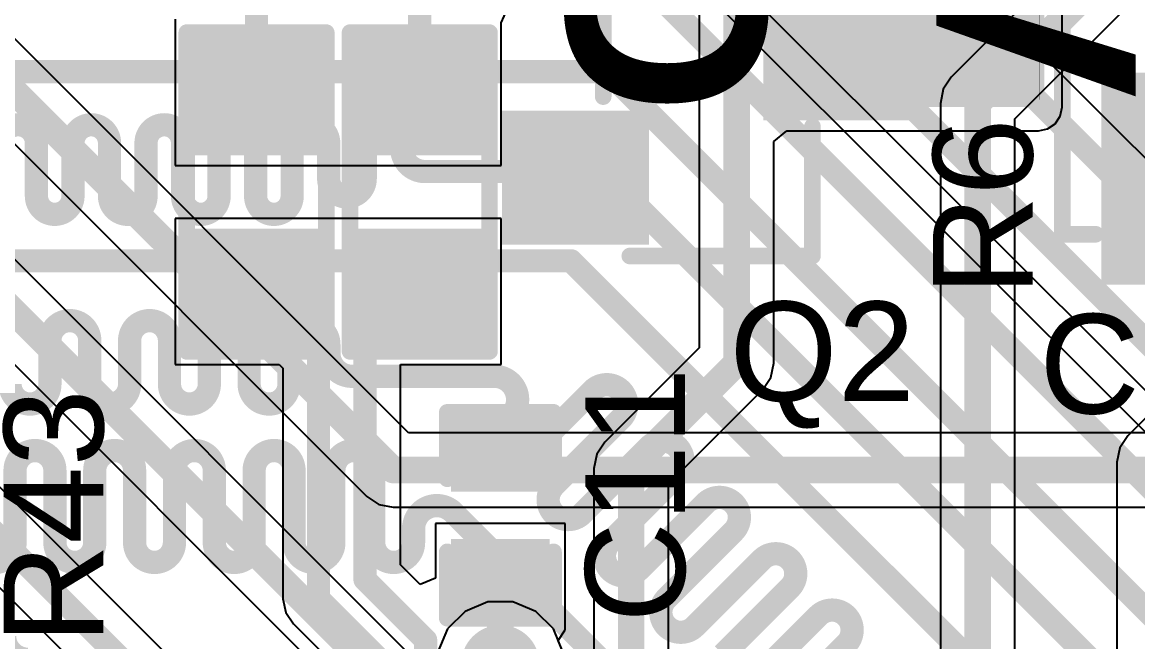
# Model space of a CAD drawing. Header units: inches. Extents: x -3 to 128, y -12 to 41.
# Drawn here: x 91.38 to 99.91, y 29.41 to 34.15 of the extents above; entities that cross this region are included whole.
import ezdxf

# ---------------------------------------------------------------- set-up
doc = ezdxf.new("R2010")
doc.units = ezdxf.units.IN
for name, color, linetype in [('Bottom Layer', 5, 'Continuous'), ('Bottom Overlay', 54, 'Continuous'), ('Layer 1', 16, 'Continuous'), ('Layer 2', 76, 'Continuous'), ('Top Layer', 1, 'Continuous'), ('Top Overlay', 2, 'Continuous'), ('Top Paste', 8, 'Continuous'), ('Top Solder', 216, 'Continuous')]:
    doc.layers.add(name, color=color, linetype=linetype)
doc.styles.add('Arial', font='', dxfattribs={"height": 0.2})
doc.styles.add('Arial_Bold', font='', dxfattribs={"height": 0.2})
doc.styles.get('Arial').set_extended_font_data('Arial')
doc.styles.get('Arial_Bold').set_extended_font_data('Arial', bold=True)

msp = doc.modelspace()

# ---------------------------------------------------------------- hatches: boundary and pattern name
at = {"layer": 'Bottom Layer'}
h = msp.add_hatch(color=5, dxfattribs=at)
edge = h.paths.add_edge_path()
edge.add_arc((95.04012488, 29.23432304), 0.2999994, 0, 360)
at = {"layer": 'Layer 1'}
h = msp.add_hatch(color=16, dxfattribs=at)
edge = h.paths.add_edge_path()
edge.add_arc((95.04012488, 29.23432304), 0.2999994, 0, 360)
at = {"layer": 'Layer 2'}
h = msp.add_hatch(color=76, dxfattribs=at)
edge = h.paths.add_edge_path()
edge.add_arc((95.04012488, 29.23432304), 0.2999994, 0, 360)
at = {"layer": 'Top Layer'}
for points in [[(98.07392247, 34.31713609), (98.07392247, 33.49713518999999), (97.15392177, 33.49713518999999), (97.15392177, 34.31713609)], [(97.2301205, 33.49713392), (99.15492233999998, 33.49713392), (99.15492233999998, 34.31713736), (97.2301205, 34.31713736)], [(99.04659641999999, 33.66943736), (98.41159642, 33.66943736), (98.41159642, 34.12663736), (99.04659641999999, 34.12663736)], [(92.73030476, 33.99037144), (93.61930475999999, 33.99037144), (93.61930475999999, 33.22837144), (92.73030476, 33.22837144)], [(93.9790221, 33.99037144), (94.86802209999999, 33.99037144), (94.86802209999999, 33.22837144), (93.9790221, 33.22837144)], [(100.86889656, 33.65954025), (100.86889656, 32.23954054999999), (99.73889627999999, 32.23954054999999), (99.73889627999999, 33.65954025)], [(96.07392139, 33.36713545), (96.07392139, 32.54713455), (95.15392068999999, 32.54713455), (95.15392068999999, 33.36713545)], [(92.73030476, 32.46637144), (93.61930475999999, 32.46637144), (93.61930475999999, 31.70437144), (92.73030476, 31.70437144)], [(93.9790221, 32.46637144), (94.86802209999999, 32.46637144), (94.86802209999999, 31.70437144), (93.9790221, 31.70437144)], [(94.72262488, 31.07276742), (95.35762487999999, 31.07276742), (95.35762487999999, 30.61556742), (94.72262488, 30.61556742)], [(94.72262488, 30.13296742), (95.35762487999999, 30.13296742), (95.35762487999999, 29.67576742), (94.72262488, 29.67576742)]]:
    msp.add_hatch(color=1, dxfattribs=at).paths.add_polyline_path(points)
h = msp.add_hatch(color=1, dxfattribs=at)
edge = h.paths.add_edge_path()
edge.add_arc((95.04012488, 29.23432304), 0.2999994, 0, 360)
at = {"layer": 'Top Paste'}
for points in [[(98.07392247, 34.31713609), (98.07392247, 33.49713518999999), (97.15392177, 33.49713518999999), (97.15392177, 34.31713609)], [(99.04659641999999, 33.66943736), (98.41159642, 33.66943736), (98.41159642, 34.12663736), (99.04659641999999, 34.12663736)], [(92.73030476, 33.99037144), (93.61930475999999, 33.99037144), (93.61930475999999, 33.22837144), (92.73030476, 33.22837144)], [(93.9790221, 33.99037144), (94.86802209999999, 33.99037144), (94.86802209999999, 33.22837144), (93.9790221, 33.22837144)], [(100.86889656, 33.65954025), (100.86889656, 32.23954054999999), (99.73889627999999, 32.23954054999999), (99.73889627999999, 33.65954025)], [(96.07392139, 33.36713545), (96.07392139, 32.54713455), (95.15392068999999, 32.54713455), (95.15392068999999, 33.36713545)], [(92.73030476, 32.46637144), (93.61930475999999, 32.46637144), (93.61930475999999, 31.70437144), (92.73030476, 31.70437144)], [(93.9790221, 32.46637144), (94.86802209999999, 32.46637144), (94.86802209999999, 31.70437144), (93.9790221, 31.70437144)], [(94.72262488, 31.07276742), (95.35762487999999, 31.07276742), (95.35762487999999, 30.61556742), (94.72262488, 30.61556742)], [(94.72262488, 30.13296742), (95.35762487999999, 30.13296742), (95.35762487999999, 29.67576742), (94.72262488, 29.67576742)]]:
    msp.add_hatch(color=8, dxfattribs=at).paths.add_polyline_path(points)
at = {"layer": 'Top Solder'}
for points in [[(98.17552246999999, 34.41873609), (98.17552246999999, 33.39553519), (97.05232176999999, 33.39553519), (97.05232176999999, 34.41873609)], [(99.10159758, 33.6144362), (98.35659525999999, 33.6144362), (98.35659525999999, 34.18163852), (99.10159758, 34.18163852)], [(92.62870475999999, 34.09197143999999), (93.72090476, 34.09197143999999), (93.72090476, 33.12677144), (92.62870475999999, 33.12677144)], [(93.8774221, 34.09197143999999), (94.9696221, 34.09197143999999), (94.9696221, 33.12677144), (93.8774221, 33.12677144)], [(100.97049656, 33.76114025), (100.97049656, 32.13794055), (99.63729627999999, 32.13794055), (99.63729627999999, 33.76114025)], [(96.17552139, 33.46873545), (96.17552139, 32.44553455), (95.05232069, 32.44553455), (95.05232069, 33.46873545)], [(92.62870475999999, 32.56797144), (93.72090476, 32.56797144), (93.72090476, 31.60277144), (92.62870475999999, 31.60277144)], [(93.8774221, 32.56797144), (94.9696221, 32.56797144), (94.9696221, 31.60277144), (93.8774221, 31.60277144)], [(94.662625, 31.1327673), (95.41762476, 31.1327673), (95.41762476, 30.55556754), (94.662625, 30.55556754)], [(94.662625, 30.1929673), (95.41762476, 30.1929673), (95.41762476, 29.61576754), (94.662625, 29.61576754)]]:
    msp.add_hatch(color=216, dxfattribs=at).paths.add_polyline_path(points)

# ---------------------------------------------------------------- linework, layer by layer
at = {"layer": 'Bottom Layer'}
for p, q in [((100.43489184, 35.67177016), (98.48868542, 33.72556628)), ((98.97499635999999, 33.40612826), (100.7543324, 35.18546684)), ((98.48868542, 33.72556628), (98.42693293999999, 33.63314584)), ((98.42693293999999, 33.63314584), (98.40524642, 33.52412904)), ((98.40524642, 33.52412904), (98.40524896, 33.52411634)), ((98.40524896, 33.52411634), (98.40524896, 28.0340816)), ((98.97499635999999, 28.15206968), (98.97499635999999, 33.40612826)), ((94.94508569999999, 29.71212244), (94.76947263999999, 29.63938192)), ((95.13516406, 29.71212244), (94.94508569999999, 29.71212244)), ((95.31077712, 29.63938192), (95.13516406, 29.71212244)), ((94.76947263999999, 29.63938192), (94.635066, 29.50497528)), ((95.44518375999999, 29.50497528), (95.31077712, 29.63938192)), ((94.635066, 29.50497528), (94.56232547999998, 29.32936222)), ((95.51792428, 29.32936222), (95.44518375999999, 29.50497528))]:
    msp.add_line(p, q, dxfattribs=at)
at = {"layer": 'Bottom Layer', "const_width": 0.2032}
for points in [[(98.69012265999999, 33.52412904), (100.63633416, 35.47034054)], [(98.69012265999999, 28.0340689), (98.69012265999999, 33.52412904)]]:
    msp.add_lwpolyline(points, dxfattribs=at)
at = {"layer": 'Bottom Layer', "const_width": 0.1016}
msp.add_lwpolyline([(98.63932265999999, 33.52412904, 1), (98.74092266, 33.52412904, 1)], format="xyb", close=True, dxfattribs=at)
msp.add_lwpolyline([(98.63932265999999, 33.52412904, 1), (98.74092266, 33.52412904, 1)], format="xyb", close=True, dxfattribs=at)
at = {"layer": 'Layer 1'}
for p, q in [((99.59976524, 33.47855382), (97.7838913, 35.29442776)), ((96.25425757999999, 35.04601576), (104.03486432, 27.26540902)), ((102.8823952, 28.09942056), (96.15739722, 34.82442107999999)), ((99.66261245999999, 33.41570406), (99.59976524, 33.47855382)), ((99.6626277, 33.4156939), (99.66261245999999, 33.41570406)), ((100.94727588, 32.13104572), (99.6626277, 33.4156939))]:
    msp.add_line(p, q, dxfattribs=at)
at = {"layer": 'Layer 1', "const_width": 0.1778}
for points in [[(96.36689387999999, 35.31794054), (104.3067891, 27.37804532)], [(97.51103434, 35.18272363999999), (99.4074847, 33.28627328)], [(95.96511668, 34.63214054), (102.69012228, 27.90713494)], [(78.83077706, 33.76854054), (95.85889388, 33.76854054)], [(95.85889388, 33.76854054), (101.80678902, 27.8206454)], [(99.4074847, 33.28627328), (99.47034716, 33.22341082)], [(91.4916382, 32.81604054), (91.4916382, 33.22178776)], [(91.77103819999999, 32.81604054), (91.77103819999999, 33.22178776)], [(92.05043819999999, 32.81604054), (92.05043819999999, 33.22178776)], [(92.3298382, 32.81604054), (92.3298382, 33.22178776)], [(92.6092382, 32.81604054), (92.6092382, 33.22178776)], [(92.8886382, 32.81604054), (92.8886382, 33.22178776)], [(93.1680382, 32.81604054), (93.1680382, 33.22178776)], [(93.4474382, 32.81604054), (93.4474382, 33.22178776)], [(93.7268382, 32.94908066), (93.7268382, 33.22178776)], [(94.00623819999998, 32.94908066), (94.00623819999998, 33.1815821)], [(94.2856382, 33.1815567), (94.2856382, 33.1815821)], [(99.47034716, 33.22341336), (105.19012236, 27.50363816)], [(94.4634382, 33.0037567), (95.67068496, 33.0037567)], [(95.67068496, 33.0037567), (95.82218325999999, 33.0037567)], [(95.82218325999999, 33.0037567), (100.6901212, 28.13581876)], [(90.37275041999999, 32.32074054), (95.58011617999999, 32.32074054)], [(95.58011617999999, 32.32074054), (99.80678794, 28.09406878)], [(91.59476728, 31.3775725), (91.59476728, 31.710884)], [(91.89956728, 31.3775725), (91.89956728, 31.710884)], [(92.20436728, 31.3775725), (92.20436728, 31.710884)], [(92.50916728, 31.3775725), (92.50916728, 31.710884)], [(92.81396728, 31.3775725), (92.81396728, 31.710884)], [(93.11876728, 31.3775725), (93.11876728, 31.710884)], [(93.42356728, 31.3775725), (93.42356728, 31.6812422)], [(93.72836728, 31.61510314), (93.72836728, 31.6812422)], [(93.90616727999999, 31.43730314), (94.23666954, 31.43730314)], [(94.23666954, 31.43730314), (94.75878686, 31.43730314)], [(94.75878686, 31.43730314), (94.99409753999998, 31.43730314)], [(95.2342139, 30.8171215), (95.74591975999999, 31.32882735999999)], [(95.74591975999999, 31.32882482), (95.74591975999999, 31.32882735999999)], [(95.96144383999999, 31.32882735999999), (95.96144638, 31.32882482)], [(95.01868982, 31.03264812), (95.11982246, 31.13378076)], [(95.44974051999999, 30.60159488), (95.96144638, 31.11330074)], [(95.01868982, 31.03264558), (95.01868982, 31.03264812)], [(95.66526713999998, 30.38606825999999), (96.17697299999999, 30.89777412)], [(96.17697299999999, 30.89777158), (96.17697299999999, 30.89777412)], [(96.39249708, 30.89777412), (96.39249962, 30.89777158)], [(95.01868728, 30.81711895999999), (95.01868982, 30.8171215)], [(91.32805458, 30.16605346), (91.32805458, 30.71716742)], [(91.63285458, 30.16605346), (91.63285458, 30.71716742)], [(91.93765458, 30.16605346), (91.93765458, 30.71716742)], [(92.24245458, 30.16605346), (92.24245458, 30.71716742)], [(92.54725458, 30.16605346), (92.54725458, 30.71716742)], [(92.85205458, 30.16605346), (92.85205458, 30.71716742)], [(93.15685458, 30.16605346), (93.15685458, 30.71716742)], [(93.46165458, 30.16605346), (93.46165458, 30.71716742)], [(93.76645458, 30.16605346), (93.76645458, 30.71716742)], [(94.07125458, 30.16605346), (94.07125458, 30.71716742)], [(95.88079375999999, 30.17054164), (96.39249962, 30.6822475)], [(95.44974051999999, 30.60159234), (95.44974051999999, 30.60159488)], [(96.09632038, 29.95501502), (96.60802624, 30.46672088)], [(96.60802624, 30.46671834), (96.60802624, 30.46672088)], [(94.67957442, 30.39630192), (94.67957695999999, 30.39630446)], [(94.67957695999999, 30.39630446), (94.83489542, 30.240986)], [(95.44973798, 30.38606825999999), (95.44974051999999, 30.3860708)], [(95.44974051999999, 30.3860708), (95.44974305999999, 30.38606825999999)], [(95.44974051999999, 30.38606572), (95.44974305999999, 30.38606825999999)], [(94.37605458, 30.16605346), (94.37605458, 30.27057954)], [(94.83489542, 30.240986), (96.09632038, 28.97956104)], [(96.31184445999999, 29.73949094), (96.82355032, 30.2511968)], [(95.88079375999999, 30.1705391), (95.88079375999999, 30.17054164)], [(96.52737108, 29.52396432), (97.03907693999999, 30.03567018)], [(97.03907693999999, 30.03566764), (97.03907693999999, 30.03567018)], [(97.25460102, 30.03567018), (97.25460355999999, 30.03566764)], [(95.88079122, 29.95501502), (95.88079375999999, 29.95501755999999)], [(95.88079375999999, 29.95501755999999), (95.88079629999999, 29.95501502)], [(95.88079375999999, 29.95501248), (95.88079629999999, 29.95501502)], [(96.74289769999999, 29.3084377), (97.25460355999999, 29.82014356)], [(96.31184445999999, 29.7394884), (96.31184445999999, 29.73949094)], [(96.95842431999999, 29.09291108), (97.47013017999998, 29.60461694)], [(97.47013017999998, 29.6046144), (97.47013017999998, 29.60461694)], [(97.68565425999999, 29.60461694), (97.6856568, 29.6046144)], [(96.31184191999999, 29.52396432), (96.31184445999999, 29.52396686)], [(96.31184445999999, 29.52396686), (96.311847, 29.52396432)], [(96.31184445999999, 29.52396178), (96.311847, 29.52396432)], [(97.17395094, 28.87738446), (97.6856568, 29.38909032)]]:
    msp.add_lwpolyline(points, dxfattribs=at)
at = {"layer": 'Layer 1', "const_width": 0.0889}
for points in [[(95.81444387999998, 33.76854054, 1), (95.90334388, 33.76854054, 1)], [(95.81444387999998, 33.76854054, 1), (95.90334388, 33.76854054, 1)], [(99.3630347, 33.28627328, 1), (99.4519347, 33.28627328, 1)], [(99.3630347, 33.28627328, 1), (99.4519347, 33.28627328, 1)], [(91.4471882, 33.22178776, 1), (91.5360882, 33.22178776, 1)], [(91.4471882, 33.22178776, 1), (91.5360882, 33.22178776, 1)], [(91.7265882, 33.22178776, 1), (91.81548819999999, 33.22178776, 1)], [(91.7265882, 33.22178776, 1), (91.81548819999999, 33.22178776, 1)], [(92.00598819999999, 33.22178776, 1), (92.0948882, 33.22178776, 1)], [(92.00598819999999, 33.22178776, 1), (92.0948882, 33.22178776, 1)], [(92.2853882, 33.22178776, 1), (92.3742882, 33.22178776, 1)], [(92.2853882, 33.22178776, 1), (92.3742882, 33.22178776, 1)], [(92.5647882, 33.22178776, 1), (92.65368819999999, 33.22178776, 1)], [(92.5647882, 33.22178776, 1), (92.65368819999999, 33.22178776, 1)], [(92.84418819999999, 33.22178776, 1), (92.9330882, 33.22178776, 1)], [(92.84418819999999, 33.22178776, 1), (92.9330882, 33.22178776, 1)], [(93.1235882, 33.22178776, 1), (93.2124882, 33.22178776, 1)], [(93.1235882, 33.22178776, 1), (93.2124882, 33.22178776, 1)], [(93.4029882, 33.22178776, 1), (93.49188819999999, 33.22178776, 1)], [(93.4029882, 33.22178776, 1), (93.49188819999999, 33.22178776, 1)], [(93.6823882, 33.22178776, 1), (93.7712882, 33.22178776, 1)], [(93.6823882, 33.22178776, 1), (93.7712882, 33.22178776, 1)], [(93.96178819999999, 33.1815821, 1), (94.0506882, 33.1815821, 1)], [(93.96178819999999, 33.1815821, 1), (94.0506882, 33.1815821, 1)], [(94.2411882, 33.1815821, 1), (94.33008819999999, 33.1815821, 1)], [(94.2411882, 33.1815821, 1), (94.33008819999999, 33.1815821, 1)], [(94.2411882, 33.1815567, 1), (94.33008819999999, 33.1815567, 1)], [(94.2411882, 33.1815567, 1), (94.33008819999999, 33.1815567, 1)], [(99.42589716, 33.22341336, 1), (99.51479716, 33.22341336, 1)], [(99.42589716, 33.22341082, 1), (99.51479716, 33.22341082, 1)], [(93.6823882, 32.94908066, 1), (93.7712882, 32.94908066, 1)], [(93.6823882, 32.94908066, 1), (93.7712882, 32.94908066, 1)], [(93.96178819999999, 32.94908066, 1), (94.0506882, 32.94908066, 1)], [(93.96178819999999, 32.94908066, 1), (94.0506882, 32.94908066, 1)], [(94.4189882, 33.0037567, 1), (94.5078882, 33.0037567, 1)], [(94.4189882, 33.0037567, 1), (94.5078882, 33.0037567, 1)], [(95.62623495999999, 33.0037567, 1), (95.71513496, 33.0037567, 1)], [(95.62623495999999, 33.0037567, 1), (95.71513496, 33.0037567, 1)], [(95.77773325999999, 33.0037567, 1), (95.86663325999999, 33.0037567, 1)], [(95.77773325999999, 33.0037567, 1), (95.86663325999999, 33.0037567, 1)], [(91.4471882, 32.81604054, 1), (91.5360882, 32.81604054, 1)], [(91.4471882, 32.81604054, 1), (91.5360882, 32.81604054, 1)], [(91.7265882, 32.81604054, 1), (91.81548819999999, 32.81604054, 1)], [(91.7265882, 32.81604054, 1), (91.81548819999999, 32.81604054, 1)], [(92.00598819999999, 32.81604054, 1), (92.0948882, 32.81604054, 1)], [(92.00598819999999, 32.81604054, 1), (92.0948882, 32.81604054, 1)], [(92.2853882, 32.81604054, 1), (92.3742882, 32.81604054, 1)], [(92.2853882, 32.81604054, 1), (92.3742882, 32.81604054, 1)], [(92.5647882, 32.81604054, 1), (92.65368819999999, 32.81604054, 1)], [(92.5647882, 32.81604054, 1), (92.65368819999999, 32.81604054, 1)], [(92.84418819999999, 32.81604054, 1), (92.9330882, 32.81604054, 1)], [(92.84418819999999, 32.81604054, 1), (92.9330882, 32.81604054, 1)], [(93.1235882, 32.81604054, 1), (93.2124882, 32.81604054, 1)], [(93.1235882, 32.81604054, 1), (93.2124882, 32.81604054, 1)], [(93.4029882, 32.81604054, 1), (93.49188819999999, 32.81604054, 1)], [(93.4029882, 32.81604054, 1), (93.49188819999999, 32.81604054, 1)], [(95.53566617999999, 32.32074054, 1), (95.62456617999999, 32.32074054, 1)], [(95.53566617999999, 32.32074054, 1), (95.62456617999999, 32.32074054, 1)], [(91.55031728, 31.710884, 1), (91.63921728, 31.710884, 1)], [(91.55031728, 31.710884, 1), (91.63921728, 31.710884, 1)], [(91.85511728, 31.710884, 1), (91.94401728, 31.710884, 1)], [(91.85511728, 31.710884, 1), (91.94401728, 31.710884, 1)], [(92.15991728, 31.710884, 1), (92.24881728, 31.710884, 1)], [(92.15991728, 31.710884, 1), (92.24881728, 31.710884, 1)], [(92.46471727999999, 31.710884, 1), (92.55361728, 31.710884, 1)], [(92.46471727999999, 31.710884, 1), (92.55361728, 31.710884, 1)], [(92.76951727999999, 31.710884, 1), (92.85841728, 31.710884, 1)], [(92.76951727999999, 31.710884, 1), (92.85841728, 31.710884, 1)], [(93.07431727999999, 31.710884, 1), (93.16321728, 31.710884, 1)], [(93.07431727999999, 31.710884, 1), (93.16321728, 31.710884, 1)], [(93.37911727999999, 31.6812422, 1), (93.46801728, 31.6812422, 1)], [(93.37911727999999, 31.6812422, 1), (93.46801728, 31.6812422, 1)], [(93.68391727999999, 31.6812422, 1), (93.77281728, 31.6812422, 1)], [(93.68391727999999, 31.6812422, 1), (93.77281728, 31.6812422, 1)], [(93.68391727999999, 31.61510314, 1), (93.77281728, 31.61510314, 1)], [(93.68391727999999, 31.61510314, 1), (93.77281728, 31.61510314, 1)], [(93.86171728, 31.43730314, 1), (93.95061728, 31.43730314, 1)], [(93.86171728, 31.43730314, 1), (93.95061728, 31.43730314, 1)], [(94.19221954, 31.43730314, 1), (94.28111954, 31.43730314, 1)], [(94.19221954, 31.43730314, 1), (94.28111954, 31.43730314, 1)], [(94.71433685999999, 31.43730314, 1), (94.80323686, 31.43730314, 1)], [(94.71433685999999, 31.43730314, 1), (94.80323686, 31.43730314, 1)], [(94.94964753999999, 31.43730314, 1), (95.03854754, 31.43730314, 1)], [(94.94964753999999, 31.43730314, 1), (95.03854754, 31.43730314, 1)], [(91.55031728, 31.3775725, 1), (91.63921728, 31.3775725, 1)], [(91.55031728, 31.3775725, 1), (91.63921728, 31.3775725, 1)], [(91.85511728, 31.3775725, 1), (91.94401728, 31.3775725, 1)], [(91.85511728, 31.3775725, 1), (91.94401728, 31.3775725, 1)], [(92.15991728, 31.3775725, 1), (92.24881728, 31.3775725, 1)], [(92.15991728, 31.3775725, 1), (92.24881728, 31.3775725, 1)], [(92.46471727999999, 31.3775725, 1), (92.55361728, 31.3775725, 1)], [(92.46471727999999, 31.3775725, 1), (92.55361728, 31.3775725, 1)], [(92.76951727999999, 31.3775725, 1), (92.85841728, 31.3775725, 1)], [(92.76951727999999, 31.3775725, 1), (92.85841728, 31.3775725, 1)], [(93.07431727999999, 31.3775725, 1), (93.16321728, 31.3775725, 1)], [(93.07431727999999, 31.3775725, 1), (93.16321728, 31.3775725, 1)], [(93.37911727999999, 31.3775725, 1), (93.46801728, 31.3775725, 1)], [(93.37911727999999, 31.3775725, 1), (93.46801728, 31.3775725, 1)], [(95.70146976, 31.32882735999999, 1), (95.79036975999999, 31.32882735999999, 1)], [(95.70146976, 31.32882735999999, 1), (95.79036975999999, 31.32882735999999, 1)], [(95.70146976, 31.32882482, 1), (95.79036975999999, 31.32882482, 1)], [(95.70146976, 31.32882482, 1), (95.79036975999999, 31.32882482, 1)], [(95.91699383999999, 31.32882735999999, 1), (96.00589384, 31.32882735999999, 1)], [(95.91699383999999, 31.32882735999999, 1), (96.00589384, 31.32882735999999, 1)], [(95.91699638, 31.32882482, 1), (96.00589638, 31.32882482, 1)], [(95.91699638, 31.32882482, 1), (96.00589638, 31.32882482, 1)], [(95.07537246, 31.13378076, 1), (95.16427245999999, 31.13378076, 1)], [(95.07537246, 31.13378076, 1), (95.16427245999999, 31.13378076, 1)], [(95.91699638, 31.11330074, 1), (96.00589638, 31.11330074, 1)], [(95.91699638, 31.11330074, 1), (96.00589638, 31.11330074, 1)], [(94.97423982, 31.03264812, 1), (95.06313982, 31.03264812, 1)], [(94.97423982, 31.03264812, 1), (95.06313982, 31.03264812, 1)], [(94.97423982, 31.03264558, 1), (95.06313982, 31.03264558, 1)], [(94.97423982, 31.03264558, 1), (95.06313982, 31.03264558, 1)], [(96.13252299999999, 30.89777412, 1), (96.22142299999999, 30.89777412, 1)], [(96.13252299999999, 30.89777412, 1), (96.22142299999999, 30.89777412, 1)], [(96.13252299999999, 30.89777158, 1), (96.22142299999999, 30.89777158, 1)], [(96.13252299999999, 30.89777158, 1), (96.22142299999999, 30.89777158, 1)], [(96.34804708, 30.89777412, 1), (96.43694708, 30.89777412, 1)], [(96.34804708, 30.89777412, 1), (96.43694708, 30.89777412, 1)], [(96.34804961999998, 30.89777158, 1), (96.43694962, 30.89777158, 1)], [(96.34804961999998, 30.89777158, 1), (96.43694962, 30.89777158, 1)], [(94.97423728, 30.81711895999999, 1), (95.06313727999999, 30.81711895999999, 1)], [(94.97423982, 30.8171215, 1), (95.06313982, 30.8171215, 1)], [(94.97423982, 30.8171215, 1), (95.06313982, 30.8171215, 1)], [(94.97423982, 30.8171215, 1), (95.06313982, 30.8171215, 1)], [(95.18976389999999, 30.8171215, 1), (95.2786639, 30.8171215, 1)], [(95.18976389999999, 30.8171215, 1), (95.2786639, 30.8171215, 1)], [(91.28360458, 30.71716742, 1), (91.37250458, 30.71716742, 1)], [(91.28360458, 30.71716742, 1), (91.37250458, 30.71716742, 1)], [(91.58840458, 30.71716742, 1), (91.67730458, 30.71716742, 1)], [(91.58840458, 30.71716742, 1), (91.67730458, 30.71716742, 1)], [(91.89320458, 30.71716742, 1), (91.98210458, 30.71716742, 1)], [(91.89320458, 30.71716742, 1), (91.98210458, 30.71716742, 1)], [(92.19800458, 30.71716742, 1), (92.28690458, 30.71716742, 1)], [(92.19800458, 30.71716742, 1), (92.28690458, 30.71716742, 1)], [(92.50280458, 30.71716742, 1), (92.59170458, 30.71716742, 1)], [(92.50280458, 30.71716742, 1), (92.59170458, 30.71716742, 1)], [(92.80760458, 30.71716742, 1), (92.89650458, 30.71716742, 1)], [(92.80760458, 30.71716742, 1), (92.89650458, 30.71716742, 1)], [(93.11240457999999, 30.71716742, 1), (93.20130458, 30.71716742, 1)], [(93.11240457999999, 30.71716742, 1), (93.20130458, 30.71716742, 1)], [(93.41720457999999, 30.71716742, 1), (93.50610458, 30.71716742, 1)], [(93.41720457999999, 30.71716742, 1), (93.50610458, 30.71716742, 1)], [(93.72200457999999, 30.71716742, 1), (93.81090458, 30.71716742, 1)], [(93.72200457999999, 30.71716742, 1), (93.81090458, 30.71716742, 1)], [(94.02680457999999, 30.71716742, 1), (94.11570458, 30.71716742, 1)], [(94.02680457999999, 30.71716742, 1), (94.11570458, 30.71716742, 1)], [(96.34804961999998, 30.6822475, 1), (96.43694962, 30.6822475, 1)], [(96.34804961999998, 30.6822475, 1), (96.43694962, 30.6822475, 1)], [(95.40529052, 30.60159488, 1), (95.49419051999999, 30.60159488, 1)], [(95.40529052, 30.60159488, 1), (95.49419051999999, 30.60159488, 1)], [(95.40529052, 30.60159234, 1), (95.49419051999999, 30.60159234, 1)], [(95.40529052, 30.60159234, 1), (95.49419051999999, 30.60159234, 1)], [(96.56357624, 30.46672088, 1), (96.65247624, 30.46672088, 1)], [(96.56357624, 30.46672088, 1), (96.65247624, 30.46672088, 1)], [(96.56357624, 30.46671834, 1), (96.65247624, 30.46671834, 1)], [(96.56357624, 30.46671834, 1), (96.65247624, 30.46671834, 1)], [(96.77910032, 30.46672088, 1), (96.86800032, 30.46672088, 1)], [(96.77910032, 30.46672088, 1), (96.86800032, 30.46672088, 1)], [(94.63512442, 30.39630192, 1), (94.72402441999999, 30.39630192, 1)], [(94.63512696, 30.39630446, 1), (94.72402695999999, 30.39630446, 1)], [(94.63512696, 30.39630446, 1), (94.72402695999999, 30.39630446, 1)], [(94.63512696, 30.39630446, 1), (94.72402695999999, 30.39630446, 1)], [(95.40528798, 30.38606825999999, 1), (95.49418797999999, 30.38606825999999, 1)], [(95.40529052, 30.3860708, 1), (95.49419051999999, 30.3860708, 1)], [(95.40529052, 30.3860708, 1), (95.49419051999999, 30.3860708, 1)], [(95.40529052, 30.3860708, 1), (95.49419051999999, 30.3860708, 1)], [(95.40529052, 30.38606572, 1), (95.49419051999999, 30.38606572, 1)], [(95.40529305999999, 30.38606825999999, 1), (95.49419306, 30.38606825999999, 1)], [(95.40529305999999, 30.38606825999999, 1), (95.49419306, 30.38606825999999, 1)], [(95.40529305999999, 30.38606825999999, 1), (95.49419306, 30.38606825999999, 1)], [(95.62081713999999, 30.38606825999999, 1), (95.70971714, 30.38606825999999, 1)], [(95.62081713999999, 30.38606825999999, 1), (95.70971714, 30.38606825999999, 1)], [(94.33160457999999, 30.27057954, 1), (94.42050458, 30.27057954, 1)], [(94.33160457999999, 30.27057954, 1), (94.42050458, 30.27057954, 1)], [(94.79044542, 30.240986, 1), (94.87934541999999, 30.240986, 1)], [(94.79044542, 30.240986, 1), (94.87934541999999, 30.240986, 1)], [(96.77910032, 30.2511968, 1), (96.86800032, 30.2511968, 1)], [(96.77910032, 30.2511968, 1), (96.86800032, 30.2511968, 1)], [(91.28360458, 30.16605346, 1), (91.37250458, 30.16605346, 1)], [(91.28360458, 30.16605346, 1), (91.37250458, 30.16605346, 1)], [(91.58840458, 30.16605346, 1), (91.67730458, 30.16605346, 1)], [(91.58840458, 30.16605346, 1), (91.67730458, 30.16605346, 1)], [(91.89320458, 30.16605346, 1), (91.98210458, 30.16605346, 1)], [(91.89320458, 30.16605346, 1), (91.98210458, 30.16605346, 1)], [(92.19800458, 30.16605346, 1), (92.28690458, 30.16605346, 1)], [(92.19800458, 30.16605346, 1), (92.28690458, 30.16605346, 1)], [(92.50280458, 30.16605346, 1), (92.59170458, 30.16605346, 1)], [(92.50280458, 30.16605346, 1), (92.59170458, 30.16605346, 1)], [(92.80760458, 30.16605346, 1), (92.89650458, 30.16605346, 1)], [(92.80760458, 30.16605346, 1), (92.89650458, 30.16605346, 1)], [(93.11240457999999, 30.16605346, 1), (93.20130458, 30.16605346, 1)], [(93.11240457999999, 30.16605346, 1), (93.20130458, 30.16605346, 1)], [(93.41720457999999, 30.16605346, 1), (93.50610458, 30.16605346, 1)], [(93.41720457999999, 30.16605346, 1), (93.50610458, 30.16605346, 1)], [(93.72200457999999, 30.16605346, 1), (93.81090458, 30.16605346, 1)], [(93.72200457999999, 30.16605346, 1), (93.81090458, 30.16605346, 1)], [(94.02680457999999, 30.16605346, 1), (94.11570458, 30.16605346, 1)], [(94.02680457999999, 30.16605346, 1), (94.11570458, 30.16605346, 1)], [(94.33160457999999, 30.16605346, 1), (94.42050458, 30.16605346, 1)], [(94.33160457999999, 30.16605346, 1), (94.42050458, 30.16605346, 1)], [(95.83634375999999, 30.17054164, 1), (95.92524375999999, 30.17054164, 1)], [(95.83634375999999, 30.17054164, 1), (95.92524375999999, 30.17054164, 1)], [(95.83634375999999, 30.1705391, 1), (95.92524375999999, 30.1705391, 1)], [(95.83634375999999, 30.1705391, 1), (95.92524375999999, 30.1705391, 1)], [(96.99462693999999, 30.03567018, 1), (97.08352694, 30.03567018, 1)], [(96.99462693999999, 30.03567018, 1), (97.08352694, 30.03567018, 1)], [(96.99462693999999, 30.03566764, 1), (97.08352694, 30.03566764, 1)], [(96.99462693999999, 30.03566764, 1), (97.08352694, 30.03566764, 1)], [(97.21015101999998, 30.03567018, 1), (97.29905102, 30.03567018, 1)], [(97.21015101999998, 30.03567018, 1), (97.29905102, 30.03567018, 1)], [(97.21015356, 30.03566764, 1), (97.29905355999999, 30.03566764, 1)], [(97.21015356, 30.03566764, 1), (97.29905355999999, 30.03566764, 1)], [(95.83634122, 29.95501502, 1), (95.92524122, 29.95501502, 1)], [(95.83634375999999, 29.95501755999999, 1), (95.92524375999999, 29.95501755999999, 1)], [(95.83634375999999, 29.95501755999999, 1), (95.92524375999999, 29.95501755999999, 1)], [(95.83634375999999, 29.95501755999999, 1), (95.92524375999999, 29.95501755999999, 1)], [(95.83634375999999, 29.95501248, 1), (95.92524375999999, 29.95501248, 1)], [(95.83634629999999, 29.95501502, 1), (95.92524629999998, 29.95501502, 1)], [(95.83634629999999, 29.95501502, 1), (95.92524629999998, 29.95501502, 1)], [(95.83634629999999, 29.95501502, 1), (95.92524629999998, 29.95501502, 1)], [(96.05187038, 29.95501502, 1), (96.14077038, 29.95501502, 1)], [(96.05187038, 29.95501502, 1), (96.14077038, 29.95501502, 1)], [(97.21015356, 29.82014356, 1), (97.29905355999999, 29.82014356, 1)], [(97.21015356, 29.82014356, 1), (97.29905355999999, 29.82014356, 1)], [(96.26739445999999, 29.73949094, 1), (96.35629446, 29.73949094, 1)], [(96.26739445999999, 29.73949094, 1), (96.35629446, 29.73949094, 1)], [(96.26739445999999, 29.7394884, 1), (96.35629446, 29.7394884, 1)], [(96.26739445999999, 29.7394884, 1), (96.35629446, 29.7394884, 1)], [(97.42568017999999, 29.60461694, 1), (97.51458018, 29.60461694, 1)], [(97.42568017999999, 29.60461694, 1), (97.51458018, 29.60461694, 1)], [(97.42568017999999, 29.6046144, 1), (97.51458018, 29.6046144, 1)], [(97.42568017999999, 29.6046144, 1), (97.51458018, 29.6046144, 1)], [(97.64120426, 29.60461694, 1), (97.73010426, 29.60461694, 1)], [(97.64120426, 29.60461694, 1), (97.73010426, 29.60461694, 1)], [(97.64120679999999, 29.6046144, 1), (97.7301068, 29.6046144, 1)], [(97.64120679999999, 29.6046144, 1), (97.7301068, 29.6046144, 1)], [(96.26739192, 29.52396432, 1), (96.35629191999999, 29.52396432, 1)], [(96.26739445999999, 29.52396686, 1), (96.35629446, 29.52396686, 1)], [(96.26739445999999, 29.52396686, 1), (96.35629446, 29.52396686, 1)], [(96.26739445999999, 29.52396686, 1), (96.35629446, 29.52396686, 1)], [(96.26739445999999, 29.52396178, 1), (96.35629446, 29.52396178, 1)], [(96.267397, 29.52396432, 1), (96.356297, 29.52396432, 1)], [(96.267397, 29.52396432, 1), (96.356297, 29.52396432, 1)], [(96.267397, 29.52396432, 1), (96.356297, 29.52396432, 1)], [(96.48292108, 29.52396432, 1), (96.57182107999999, 29.52396432, 1)], [(96.48292108, 29.52396432, 1), (96.57182107999999, 29.52396432, 1)], [(97.64120679999999, 29.38909032, 1), (97.7301068, 29.38909032, 1)], [(97.64120679999999, 29.38909032, 1), (97.7301068, 29.38909032, 1)]]:
    msp.add_lwpolyline(points, format="xyb", close=True, dxfattribs=at)
at = {"layer": 'Layer 1', "const_width": 0.1778}
for points in [[(91.21223819999999, 33.22178776, -0.9999999999999999), (91.4916382, 33.22178776)], [(91.77103819999999, 33.22178776, -0.9999999999999999), (92.05043819999999, 33.22178776)], [(92.3298382, 33.22178776, -0.9999999999999999), (92.6092382, 33.22178776)], [(92.8886382, 33.22178776, -0.9999999999999999), (93.1680382, 33.22178776)], [(93.4474382, 33.22178776, -0.9999999999999999), (93.7268382, 33.22178776)], [(94.00623819999998, 33.1815821, -0.9999999999999999), (94.2856382, 33.1815821)], [(94.4634382, 33.0037567, -0.4142135623730951), (94.2856382, 33.1815567)], [(94.00623819999998, 32.94908066, -0.9999999999999999), (93.7268382, 32.94908066)], [(91.77103819999999, 32.81604054, -0.9999999999999999), (91.4916382, 32.81604054)], [(92.3298382, 32.81604054, -0.9999999999999999), (92.05043819999999, 32.81604054)], [(92.8886382, 32.81604054, -0.9999999999999999), (92.6092382, 32.81604054)], [(93.4474382, 32.81604054, -0.9999999999999999), (93.1680382, 32.81604054)], [(91.59476728, 31.710884, -0.9999999999999999), (91.89956728, 31.710884)], [(92.20436728, 31.710884, -0.9999999999999999), (92.50916728, 31.710884)], [(92.81396728, 31.710884, -0.9999999999999999), (93.11876728, 31.710884)], [(93.42356728, 31.6812422, -0.9999999999999999), (93.72836728, 31.6812422)], [(93.90616727999999, 31.43730314, -0.4142135623730951), (93.72836728, 31.61510314)], [(94.99409753999998, 31.43730314, -0.6681749850574084), (95.11982246, 31.13378076)], [(91.59476728, 31.3775725, -0.9999999999999999), (91.28996728, 31.3775725)], [(92.20436728, 31.3775725, -0.9999999999999999), (91.89956728, 31.3775725)], [(92.81396728, 31.3775725, -0.9999999999999999), (92.50916728, 31.3775725)], [(93.42356728, 31.3775725, -0.9999999999999999), (93.11876728, 31.3775725)], [(95.74591975999999, 31.32882482, -0.4142101105238394), (95.96144383999999, 31.32882735999999)], [(95.96144638, 31.32882482, -0.4142135623730951), (95.96144638, 31.11330074)], [(95.01868982, 30.8171215, -0.4142066588457261), (95.01868982, 31.03264558)], [(96.17697299999999, 30.89777158, -0.4142101105238394), (96.39249708, 30.89777412)], [(96.39249962, 30.89777158, -0.4142135623730951), (96.39249962, 30.6822475)], [(91.32805458, 30.71716742, -0.9999999999999999), (91.63285458, 30.71716742)], [(91.93765458, 30.71716742, -0.9999999999999999), (92.24245458, 30.71716742)], [(92.54725458, 30.71716742, -0.9999999999999999), (92.85205458, 30.71716742)], [(93.15685458, 30.71716742, -0.9999999999999999), (93.46165458, 30.71716742)], [(93.76645458, 30.71716742, -0.9999999999999999), (94.07125458, 30.71716742)], [(95.2342139, 30.8171215, -0.4142135623730951), (95.01868982, 30.8171215)], [(95.44974051999999, 30.3860708, -0.4142032071760371), (95.44974051999999, 30.60159234)], [(96.60802624, 30.46671834, -0.4142101105238394), (96.82355032, 30.46672088)], [(96.82355032, 30.46672088, -0.4142135623730951), (96.82355032, 30.2511968)], [(94.37605458, 30.27057954, -0.6681749849836082), (94.67957695999999, 30.39630446)], [(95.66526713999998, 30.38606825999999, -0.4142135623730951), (95.44974305999999, 30.38606825999999)], [(91.32805458, 30.16605346, -0.9999999999999999), (91.02325458, 30.16605346)], [(91.93765458, 30.16605346, -0.9999999999999999), (91.63285458, 30.16605346)], [(92.54725458, 30.16605346, -0.9999999999999999), (92.24245458, 30.16605346)], [(93.15685458, 30.16605346, -0.9999999999999999), (92.85205458, 30.16605346)], [(93.76645458, 30.16605346, -0.9999999999999999), (93.46165458, 30.16605346)], [(94.37605458, 30.16605346, -0.9999999999999999), (94.07125458, 30.16605346)], [(95.88079375999999, 29.95501755999999, -0.4142032071760371), (95.88079375999999, 30.1705391)], [(97.03907693999999, 30.03566764, -0.4142101105238394), (97.25460102, 30.03567018)], [(97.25460355999999, 30.03566764, -0.4142135623730951), (97.25460355999999, 29.82014356)], [(96.09632038, 29.95501502, -0.4142135623730951), (95.88079629999999, 29.95501502)], [(96.31184445999999, 29.52396686, -0.4142032071760371), (96.31184445999999, 29.7394884)], [(97.47013017999998, 29.6046144, -0.4142101105238394), (97.68565425999999, 29.60461694)], [(97.6856568, 29.6046144, -0.4142135623730951), (97.6856568, 29.38909032)], [(96.52737108, 29.52396432, -0.4142135623730951), (96.311847, 29.52396432)], [(91.42631702, 29.27274054, -0.4142135623730951), (91.24851702, 29.45054054)]]:
    msp.add_lwpolyline(points, format="xyb", dxfattribs=at)
at = {"layer": 'Layer 2'}
for p, q in [((94.43532547999999, 29.22031747999999), (86.58686518, 37.06877778)), ((94.33808666, 31.00541424), (88.55108781999999, 36.79241562)), ((86.26742716, 36.58246684), (95.74983644, 27.1000601)), ((88.14821333999998, 36.38954114), (94.0186461, 30.51911092)), ((95.13560347999999, 26.66338076), (87.29282515999999, 34.50615908)), ((86.98790831999999, 34.04195376), (91.74806644, 29.28179564)), ((102.61810566, 31.00541424), (94.33808666, 31.00541424)), ((94.0186461, 30.51911092), (94.01865117999999, 30.5191033)), ((94.01865117999999, 30.5191033), (94.11107162, 30.45735082)), ((94.11107162, 30.45735082), (94.22008842, 30.4356643)), ((94.22008842, 30.4356643), (94.22010112, 30.43566684)), ((94.22010112, 30.43566684), (103.49929008, 30.43566684)), ((94.94508569999999, 29.71212244), (94.76947263999999, 29.63938192)), ((95.13516406, 29.71212244), (94.94508569999999, 29.71212244)), ((95.31077712, 29.63938192), (95.13516406, 29.71212244)), ((94.76947263999999, 29.63938192), (94.635066, 29.50497528)), ((95.44518375999999, 29.50497528), (95.31077712, 29.63938192)), ((94.635066, 29.50497528), (94.56232547999998, 29.32936222)), ((95.51792428, 29.32936222), (95.44518375999999, 29.50497528))]:
    msp.add_line(p, q, dxfattribs=at)
for points, const_width in [([(86.38542794, 36.86734054), (96.15790014, 27.09486834)], 0.2032), ([(88.07328842, 36.86734054), (94.22008842, 30.72054054)], 0.2032), ([(87.10054462, 34.31387854), (95.15389655999999, 26.2605266)], 0.1778), ([(94.22008842, 30.72054054), (103.8901275, 30.72054054)], 0.2032)]:
    msp.add_lwpolyline(points, dxfattribs=dict(at, const_width=const_width))
at = {"layer": 'Layer 2', "const_width": 0.1016}
msp.add_lwpolyline([(94.16928841999999, 30.72054054, 1), (94.27088841999999, 30.72054054, 1)], format="xyb", close=True, dxfattribs=at)
msp.add_lwpolyline([(94.16928841999999, 30.72054054, 1), (94.27088841999999, 30.72054054, 1)], format="xyb", close=True, dxfattribs=at)
at = {"layer": 'Top Layer'}
for p, q in [((96.56155439999999, 34.44695421999999), (96.56155439999999, 31.6563883)), ((99.33620721999999, 33.49713392), (99.33620721999999, 34.31713736)), ((95.04582464, 34.14232948), (95.09273843999999, 34.24425968)), ((92.55250475999999, 34.16817144), (92.55250475999999, 33.05057144)), ((95.0458221, 33.05057144), (95.0458221, 34.14232948)), ((95.0458221, 34.14232948), (95.04582464, 34.14232948)), ((99.32240739999999, 33.42776144), (99.33620721999999, 33.49713392)), ((99.22429736, 33.3296514), (99.28311106, 33.36894774)), ((99.28311106, 33.36894774), (99.32240739999999, 33.42776144)), ((97.13130179999999, 33.23254465999999), (97.23012304, 33.31585158)), ((97.23012304, 33.31585158), (99.15492488, 33.31585158)), ((99.15492488, 33.31585158), (99.22429736, 33.3296514)), ((97.13130179999999, 31.53839006), (97.13130179999999, 33.23254465999999)), ((92.55250475999999, 33.05057144), (93.67421956, 33.05057144)), ((93.67421956, 33.05057144), (93.79710476, 33.05056889999999)), ((93.79710476, 33.05056889999999), (93.92410729999999, 33.05057144)), ((93.92410729999999, 33.05057144), (95.0458221, 33.05057144)), ((93.6742221, 32.64417144), (92.55250475999999, 32.64417144)), ((92.55250475999999, 32.64417144), (92.55250475999999, 31.52657144)), ((93.79709968, 32.64417398), (93.6742221, 32.64417144)), ((93.80122463999999, 32.64417651999999), (93.79709968, 32.64417651999999)), ((93.79709968, 32.64417651999999), (93.79709968, 32.64417398)), ((93.80122718, 32.64417144), (93.80122463999999, 32.64417651999999)), ((95.0458221, 32.64417144), (93.80122718, 32.64417144)), ((95.0458221, 31.52657144), (95.0458221, 32.64417144)), ((101.06232264, 32.20527722), (99.83868525999999, 30.98164238)), ((96.56155439999999, 31.6563883), (95.83868564, 30.93352208)), ((92.55250475999999, 31.52657144), (93.34904368, 31.52657144)), ((93.34904368, 31.52657144), (93.37717164, 31.49844348)), ((93.37717164, 31.49844348), (93.37717164, 29.73596796)), ((94.2766212, 29.99589632), (94.2766212, 31.52657144)), ((94.2766212, 31.52657144), (95.0458221, 31.52657144)), ((97.10961782, 31.42937325999999), (97.13130179999999, 31.53839006)), ((97.04786534, 31.33695282), (97.10961782, 31.42937325999999)), ((96.32499658, 30.61408406), (97.04785772, 31.33694774)), ((97.04785772, 31.33694774), (97.04786534, 31.33695282)), ((99.83868525999999, 30.98164238), (99.77693278, 30.88922194)), ((95.83868564, 30.93352208), (95.77693316, 30.84110164)), ((99.77693278, 30.88922194), (99.75524625999999, 30.78020514)), ((95.77693316, 30.84110164), (95.75524664, 30.73208484)), ((95.75524664, 30.73208484), (95.75524917999999, 30.73207214)), ((95.75524917999999, 30.73207214), (95.75524917999999, 29.08686588)), ((99.75524625999999, 30.78020514), (99.75524879999999, 30.78019244)), ((99.75524879999999, 30.78019244), (99.75524879999999, 29.08686588)), ((96.32499658, 29.08686588), (96.32499658, 30.61408406)), ((95.53542488, 30.31076742), (94.54482488, 30.31076742)), ((94.54482488, 30.31076742), (94.54482488, 29.89362576)), ((95.53542488, 29.49796742), (95.53542488, 30.31076742)), ((94.42749212, 29.8450254), (94.2766212, 29.99589632)), ((94.54482488, 29.89362576), (94.42749212, 29.8450254)), ((93.37717164, 29.73596796), (93.39787009999999, 29.6319067)), ((93.39787009999999, 29.6319067), (93.45681588, 29.54368742)), ((93.45681588, 29.54368742), (93.78663741999999, 29.21386588)), ((95.48151084, 29.4172767), (95.53542741999999, 29.49796742)), ((95.53542741999999, 29.49796742), (95.53542488, 29.49796742)), ((95.51792428, 29.32936222), (95.48151084, 29.4172767))]:
    msp.add_line(p, q, dxfattribs=at)
for points, const_width in [([(93.17480476, 33.60937144), (93.17480476, 36.86734054)], 0.1778), ([(94.4235221, 33.60937144), (94.4235221, 36.86734054)], 0.1778), ([(96.8464281, 31.53839006), (96.8464281, 34.8372684)], 0.2032), ([(93.17480476, 32.08537144), (93.64909641999999, 31.61107978)], 0.1778), ([(94.00469642, 31.66654575999999), (94.4235221, 32.08537144)], 0.1778), ([(94.00469642, 29.88326002), (94.00469642, 31.66654575999999)], 0.1778), ([(93.64909641999999, 29.73596796), (93.64909641999999, 31.61107978)], 0.1778), ([(96.04012288, 30.73208484), (96.8464281, 31.53839006)], 0.2032), ([(96.04012288, 28.30906707999999), (96.04012288, 30.73208484)], 0.2032), ([(94.00469642, 29.88326002), (94.46792384, 29.4200326)], 0.1778), ([(95.04012488, 29.23432304), (95.04012488, 29.89770246)], 0.2032), ([(93.64909641999999, 29.73596796), (94.11232383999999, 29.27274054)], 0.1778), ([(94.46792384, 28.38126658), (94.46792384, 29.4200326)], 0.1778)]:
    msp.add_lwpolyline(points, dxfattribs=dict(at, const_width=const_width))
for points, const_width in [([(93.13035476, 33.60937144, 1), (93.21925476, 33.60937144, 1)], 0.0889), ([(94.37907209999999, 33.60937144, 1), (94.4679721, 33.60937144, 1)], 0.0889), ([(93.13035476, 32.08537144, 1), (93.21925476, 32.08537144, 1)], 0.0889), ([(94.37907209999999, 32.08537144, 1), (94.4679721, 32.08537144, 1)], 0.0889), ([(93.96024642, 31.66654575999999, 1), (94.04914642, 31.66654575999999, 1)], 0.0889), ([(93.96024642, 31.66654575999999, 1), (94.04914642, 31.66654575999999, 1)], 0.0889), ([(93.60464642, 31.61107978, 1), (93.69354641999999, 31.61107978, 1)], 0.0889), ([(93.60464642, 31.61107978, 1), (93.69354641999999, 31.61107978, 1)], 0.0889), ([(96.7956281, 31.53839006, 1), (96.89722809999999, 31.53839006, 1)], 0.1016), ([(96.7956281, 31.53839006, 1), (96.89722809999999, 31.53839006, 1)], 0.1016), ([(95.98932287999999, 30.73208484, 1), (96.09092288, 30.73208484, 1)], 0.1016), ([(95.98932287999999, 30.73208484, 1), (96.09092288, 30.73208484, 1)], 0.1016), ([(93.96024642, 29.88326002, 1), (94.04914642, 29.88326002, 1)], 0.0889), ([(93.96024642, 29.88326002, 1), (94.04914642, 29.88326002, 1)], 0.0889), ([(94.98932488, 29.89770246, 1), (95.09092487999999, 29.89770246, 1)], 0.1016), ([(93.60464642, 29.73596796, 1), (93.69354641999999, 29.73596796, 1)], 0.0889), ([(93.60464642, 29.73596796, 1), (93.69354641999999, 29.73596796, 1)], 0.0889), ([(94.42347384, 29.4200326, 1), (94.51237384, 29.4200326, 1)], 0.0889), ([(94.42347384, 29.4200326, 1), (94.51237384, 29.4200326, 1)], 0.0889)]:
    msp.add_lwpolyline(points, format="xyb", close=True, dxfattribs=dict(at, const_width=const_width))
at = {"layer": 'Top Overlay'}
for points, const_width in [([(99.33869641999999, 32.52394054), (99.33869641999999, 35.77514054)], 0.127), ([(98.32269642, 33.58053736), (98.32269642, 35.15533736)], 0.127), ([(99.13549642, 33.58053736), (99.13549642, 35.15533736)], 0.127), ([(99.16089642, 33.55513736), (99.16089642, 35.18073735999999)], 0.0032258), ([(95.82652158, 33.57693564), (95.82652158, 34.23733564)], 0.127), ([(92.64140476, 34.06657144), (93.70820475999999, 34.06657144)], 0.127), ([(92.64140476, 31.62817144), (92.64140476, 34.06657144)], 0.127), ([(93.70820475999999, 31.62817144), (93.70820475999999, 34.06657144)], 0.127), ([(93.89012209999999, 34.06657144), (94.9569221, 34.06657144)], 0.127), ([(93.89012209999999, 31.62817144), (93.89012209999999, 34.06657144)], 0.127), ([(94.9569221, 31.62817144), (94.9569221, 34.06657144)], 0.127), ([(98.32269642, 33.58053736), (99.13549642, 33.58053736)], 0.127), ([(97.42672157999999, 32.35773564), (97.42672157999999, 33.34833563999999)], 0.127), ([(99.33869641999999, 32.52394054), (99.59269642, 32.52394054)], 0.127), ([(96.02972158, 32.35773564), (97.42672157999999, 32.35773564)], 0.127), ([(92.64140476, 31.62817144), (93.70820475999999, 31.62817144)], 0.127), ([(93.89012209999999, 31.62817144), (94.9569221, 31.62817144)], 0.127), ([(94.63372488, 30.65366741999999), (94.63372488, 31.16166742)], 0.127), ([(94.63372488, 31.16166742), (95.44652488, 31.16166742)], 0.127), ([(95.44652488, 30.65366741999999), (95.44652488, 31.16166742)], 0.127), ([(94.63372488, 29.58686742), (94.63372488, 30.09486742)], 0.127), ([(95.44652488, 29.58686742), (95.44652488, 30.09486742)], 0.127), ([(94.63372488, 29.58686742), (95.44652488, 29.58686742)], 0.127)]:
    msp.add_lwpolyline(points, dxfattribs=dict(at, const_width=const_width))
for points, const_width in [([(92.60965476, 34.06657144, 1), (92.67315475999999, 34.06657144, 1)], 0.0635), ([(92.60965476, 34.06657144, 1), (92.67315475999999, 34.06657144, 1)], 0.0635), ([(93.67645476, 34.06657144, 1), (93.73995476, 34.06657144, 1)], 0.0635), ([(93.67645476, 34.06657144, 1), (93.73995476, 34.06657144, 1)], 0.0635), ([(93.8583721, 34.06657144, 1), (93.9218721, 34.06657144, 1)], 0.0635), ([(93.8583721, 34.06657144, 1), (93.9218721, 34.06657144, 1)], 0.0635), ([(94.9251721, 34.06657144, 1), (94.98867209999999, 34.06657144, 1)], 0.0635), ([(94.9251721, 34.06657144, 1), (94.98867209999999, 34.06657144, 1)], 0.0635), ([(95.79477157999999, 33.57693564, 1), (95.85827158, 33.57693564, 1)], 0.0635), ([(98.29094642, 33.58053736, 1), (98.35444641999999, 33.58053736, 1)], 0.0635), ([(98.29094642, 33.58053736, 1), (98.35444641999999, 33.58053736, 1)], 0.0635), ([(99.10374642, 33.58053736, 1), (99.16724641999998, 33.58053736, 1)], 0.0635), ([(99.10374642, 33.58053736, 1), (99.16724641999998, 33.58053736, 1)], 0.0635), ([(99.16009123999999, 33.55513736, 1), (99.1617016, 33.55513736, 1)], 0.0016129), ([(97.39497158, 33.34833563999999, 1), (97.45847158, 33.34833563999999, 1)], 0.0635), ([(99.30694641999999, 32.52394054, 1), (99.37044642, 32.52394054, 1)], 0.0635), ([(99.30694641999999, 32.52394054, 1), (99.37044642, 32.52394054, 1)], 0.0635), ([(99.56094642, 32.52394054, 1), (99.62444642, 32.52394054, 1)], 0.0635), ([(95.99797158, 32.35773564, 1), (96.06147157999999, 32.35773564, 1)], 0.0635), ([(97.39497158, 32.35773564, 1), (97.45847158, 32.35773564, 1)], 0.0635), ([(97.39497158, 32.35773564, 1), (97.45847158, 32.35773564, 1)], 0.0635), ([(92.60965476, 31.62817144, 1), (92.67315475999999, 31.62817144, 1)], 0.0635), ([(92.60965476, 31.62817144, 1), (92.67315475999999, 31.62817144, 1)], 0.0635), ([(93.67645476, 31.62817144, 1), (93.73995476, 31.62817144, 1)], 0.0635), ([(93.67645476, 31.62817144, 1), (93.73995476, 31.62817144, 1)], 0.0635), ([(93.8583721, 31.62817144, 1), (93.9218721, 31.62817144, 1)], 0.0635), ([(93.8583721, 31.62817144, 1), (93.9218721, 31.62817144, 1)], 0.0635), ([(94.9251721, 31.62817144, 1), (94.98867209999999, 31.62817144, 1)], 0.0635), ([(94.9251721, 31.62817144, 1), (94.98867209999999, 31.62817144, 1)], 0.0635), ([(94.60197488, 31.16166742, 1), (94.66547487999999, 31.16166742, 1)], 0.0635), ([(94.60197488, 31.16166742, 1), (94.66547487999999, 31.16166742, 1)], 0.0635), ([(95.41477488, 31.16166742, 1), (95.47827488, 31.16166742, 1)], 0.0635), ([(95.41477488, 31.16166742, 1), (95.47827488, 31.16166742, 1)], 0.0635), ([(94.60197488, 30.65366741999999, 1), (94.66547487999999, 30.65366741999999, 1)], 0.0635), ([(95.41477488, 30.65366741999999, 1), (95.47827488, 30.65366741999999, 1)], 0.0635), ([(94.60197488, 30.09486742, 1), (94.66547487999999, 30.09486742, 1)], 0.0635), ([(95.41477488, 30.09486742, 1), (95.47827488, 30.09486742, 1)], 0.0635), ([(94.60197488, 29.58686742, 1), (94.66547487999999, 29.58686742, 1)], 0.0635), ([(94.60197488, 29.58686742, 1), (94.66547487999999, 29.58686742, 1)], 0.0635), ([(95.41477488, 29.58686742, 1), (95.47827488, 29.58686742, 1)], 0.0635), ([(95.41477488, 29.58686742, 1), (95.47827488, 29.58686742, 1)], 0.0635)]:
    msp.add_lwpolyline(points, format="xyb", close=True, dxfattribs=dict(at, const_width=const_width))

# ---------------------------------------------------------------- texts
at = {"layer": 'Bottom Overlay', "style": 'Arial_Bold', "text_generation_flag": 2}
for s, p in [('VBAT', (98.37515504, 33.56367938)), ('GND', (95.54652722, 33.43667938))]:
    msp.add_text(s, height=1.524, rotation=270, dxfattribs=at).set_placement(p)
at = {"layer": 'Top Overlay', "style": 'Arial'}
for s, p in [('R6', (99.10980939999999, 32.050482)), ('C11', (96.45125743999999, 29.55233612)), ('R43', (92.00335675999999, 29.38729962))]:
    msp.add_text(s, height=0.7619999999999999, rotation=90, dxfattribs=at).set_placement(p)
for s, p in [('Q2', (96.79192732, 31.2472959)), ('C5', (99.16110216, 31.152465))]:
    msp.add_text(s, height=0.7619999999999999, dxfattribs=at).set_placement(p)

doc.saveas('drawing.dxf')
